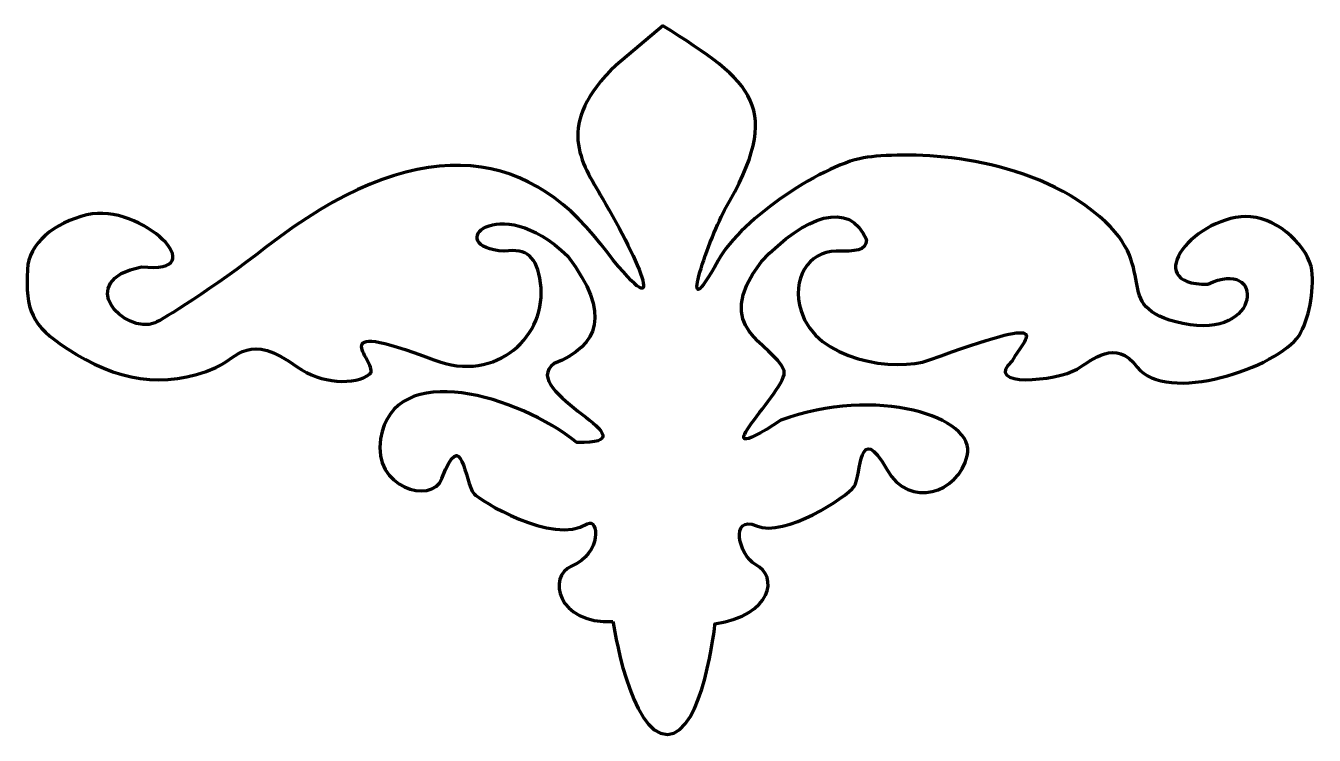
# Model space of a CAD drawing. Header units: centimetres. Extents: x -5.74 to 3.8, y 4.56 to 9.81.
import ezdxf

# ---------------------------------------------------------------- set-up
doc = ezdxf.new("R2010")
doc.units = ezdxf.units.CM
doc.header["$MEASUREMENT"] = 0
doc.layers.add('Layer 1', color=7, linetype='Continuous')

msp = doc.modelspace()

# ---------------------------------------------------------------- linework, layer by layer
at = {"layer": 'Layer 1', "color": 58, "lineweight": 90}
msp.add_open_spline([(-1.39542, 5.40299), (-1.81139, 5.38361), (-1.88207, 5.74019), (-1.70146, 5.8141), (-1.70146, 5.8141), (-1.47551, 5.90657), (-1.50074, 6.17795), (-1.58565, 6.12561), (-1.58565, 6.12561), (-1.84577, 5.96525), (-2.3896, 6.30762), (-2.4242, 6.34796), (-2.4242, 6.34796), (-2.49728, 6.43317), (-2.5115, 6.86517), (-2.66269, 6.4612), (-2.66269, 6.4612), (-2.73539, 6.26695), (-3.17739, 6.39223), (-3.11698, 6.75556), (-3.11698, 6.75556), (-3.01733, 7.35498), (-2.09392, 7.07117), (-1.66264, 6.72958), (-1.66264, 6.72958), (-1.04868, 6.71459), (-2.12226, 7.10659), (-1.8303, 7.31208), (-1.8303, 7.31208), (-1.50065, 7.4482), (-1.40394, 7.67534), (-1.73045, 8.10816), (-1.73045, 8.10816), (-2.25297, 8.6098), (-2.66436, 8.17102), (-2.2003, 8.14389), (-2.2003, 8.14389), (-2.03118, 8.16776), (-1.95982, 8.10504), (-1.9321, 7.90815), (-1.9321, 7.90815), (-1.87793, 7.52354), (-2.25436, 7.15999), (-2.72174, 7.33975), (-2.72174, 7.33975), (-3.59773, 7.67667), (-3.1163, 7.30093), (-3.1951, 7.23604), (-3.1951, 7.23604), (-3.30154, 7.14841), (-3.56288, 7.16378), (-3.73206, 7.28686), (-3.73206, 7.28686), (-4.09552, 7.55127), (-4.16898, 7.35746), (-4.33768, 7.28313), (-4.33768, 7.28313), (-4.72051, 7.11443), (-5.07718, 7.18904), (-5.43604, 7.42146), (-5.43604, 7.42146), (-5.70726, 7.59713), (-5.74401, 7.70595), (-5.73213, 8.00925), (-5.73213, 8.00925), (-5.72469, 8.19914), (-5.53394, 8.35579), (-5.29094, 8.41289), (-5.29094, 8.41289), (-4.88727, 8.50776), (-4.3354, 7.96202), (-4.88745, 8.02956), (-4.88745, 8.02956), (-5.39299, 7.92599), (-5.0154, 7.52064), (-4.7857, 7.61419), (-4.7857, 7.61419), (-4.73388, 7.63529), (-4.36048, 7.86605), (-3.9651, 8.17388), (-3.9651, 8.17388), (-2.86571, 9.02987), (-2.04801, 8.92545), (-1.48511, 8.19524), (-1.48511, 8.19524), (-0.94624, 7.49622), (-1.20186, 8.07303), (-1.47325, 8.5342), (-1.47325, 8.5342), (-1.63187, 8.80286), (-1.83193, 9.08178), (-1.37298, 9.52102), (-1.37298, 9.52102), (-1.37298, 9.52102), (-1.02586, 9.81199), (-1.02586, 9.81199), (-1.02586, 9.81199), (-0.35627, 9.39395), (-0.12331, 9.21187), (-0.56884, 8.4465), (-0.56884, 8.4465), (-0.69796, 8.211), (-0.9313, 7.51333), (-0.61583, 8.07419), (-0.61583, 8.07419), (-0.44501, 8.39194), (0.18293, 8.80169), (0.49048, 8.83987), (0.49048, 8.83987), (0.7957, 8.87775), (1.59617, 8.8763), (2.15778, 8.44148), (2.15778, 8.44148), (2.71107, 8.01309), (2.24298, 7.73567), (2.82373, 7.60942), (2.82373, 7.60942), (3.41722, 7.4804), (3.43296, 8.11099), (3.00995, 7.89933), (3.00995, 7.89933), (2.48613, 7.89231), (2.92576, 8.42564), (3.3286, 8.39891), (3.3286, 8.39891), (3.53359, 8.38531), (3.76076, 8.16726), (3.77984, 8.00258), (3.77984, 8.00258), (3.79748, 7.85028), (3.75853, 7.63422), (3.68522, 7.52142), (3.68522, 7.52142), (3.52933, 7.28159), (2.69806, 7.00639), (2.48693, 7.28679), (2.48693, 7.28679), (2.32454, 7.50246), (2.15514, 7.33735), (2.04215, 7.272), (2.04215, 7.272), (1.88393, 7.1805), (1.34195, 7.13341), (1.55943, 7.33323), (1.55943, 7.33323), (1.66711, 7.51417), (1.90351, 7.6898), (0.94772, 7.33896), (0.94772, 7.33896), (0.69875, 7.24758), (0.10682, 7.33277), (-0.00288, 7.70187), (-0.00288, 7.70187), (-0.0732, 7.93844), (0.04682, 8.14335), (0.25777, 8.14335), (0.25777, 8.14335), (0.39781, 8.14335), (0.48172, 8.1442), (0.48172, 8.22987), (0.48172, 8.22987), (0.35638, 8.52602), (0.02721, 8.40829), (-0.29688, 8.06754), (-0.29688, 8.06754), (-0.68058, 7.55485), (-0.21212, 7.47688), (-0.12899, 7.25905), (-0.12899, 7.25905), (-0.08267, 7.13769), (-0.80644, 6.47001), (-0.1528, 6.89268), (-0.1528, 6.89268), (0.54737, 7.1532), (1.29944, 6.91871), (1.22816, 6.62994), (1.22816, 6.62994), (1.15999, 6.35379), (0.80098, 6.23446), (0.63462, 6.52661), (0.63462, 6.52661), (0.41873, 6.90575), (0.44687, 6.48435), (0.39079, 6.4037), (0.39079, 6.4037), (0.3347, 6.32305), (-0.12584, 6.02311), (-0.33286, 6.11152), (-0.33286, 6.11152), (-0.53394, 6.1974), (-0.46241, 5.88776), (-0.33933, 5.82528), (-0.33933, 5.82528), (-0.16978, 5.7392), (-0.21302, 5.45123), (-0.64012, 5.38627), (-0.64012, 5.38627), (-0.64012, 5.38627), (-0.72553, 4.5741), (-0.99265, 4.5684), (-0.99265, 4.5684), (-1.2706, 4.56247), (-1.39542, 5.40299), (-1.39542, 5.40299)], degree=3, knots=[0, 0, 0, 0, 0.0192308, 0.0192308, 0.0192308, 0.0192308, 0.0384615, 0.0384615, 0.0384615, 0.0384615, 0.0576923, 0.0576923, 0.0576923, 0.0576923, 0.0769231, 0.0769231, 0.0769231, 0.0769231, 0.0961538, 0.0961538, 0.0961538, 0.0961538, 0.1153846, 0.1153846, 0.1153846, 0.1153846, 0.1346154, 0.1346154, 0.1346154, 0.1346154, 0.1538462, 0.1538462, 0.1538462, 0.1538462, 0.1730769, 0.1730769, 0.1730769, 0.1730769, 0.1923077, 0.1923077, 0.1923077, 0.1923077, 0.2115385, 0.2115385, 0.2115385, 0.2115385, 0.2307692, 0.2307692, 0.2307692, 0.2307692, 0.25, 0.25, 0.25, 0.25, 0.2692308, 0.2692308, 0.2692308, 0.2692308, 0.2884615, 0.2884615, 0.2884615, 0.2884615, 0.3076923, 0.3076923, 0.3076923, 0.3076923, 0.3269231, 0.3269231, 0.3269231, 0.3269231, 0.3461538, 0.3461538, 0.3461538, 0.3461538, 0.3653846, 0.3653846, 0.3653846, 0.3653846, 0.3846154, 0.3846154, 0.3846154, 0.3846154, 0.4038462, 0.4038462, 0.4038462, 0.4038462, 0.4230769, 0.4230769, 0.4230769, 0.4230769, 0.4423077, 0.4423077, 0.4423077, 0.4423077, 0.4615385, 0.4615385, 0.4615385, 0.4615385, 0.4807692, 0.4807692, 0.4807692, 0.4807692, 0.5, 0.5, 0.5, 0.5, 0.5192308, 0.5192308, 0.5192308, 0.5192308, 0.5384615, 0.5384615, 0.5384615, 0.5384615, 0.5576923, 0.5576923, 0.5576923, 0.5576923, 0.5769231, 0.5769231, 0.5769231, 0.5769231, 0.5961538, 0.5961538, 0.5961538, 0.5961538, 0.6153846, 0.6153846, 0.6153846, 0.6153846, 0.6346154, 0.6346154, 0.6346154, 0.6346154, 0.6538462, 0.6538462, 0.6538462, 0.6538462, 0.6730769, 0.6730769, 0.6730769, 0.6730769, 0.6923077, 0.6923077, 0.6923077, 0.6923077, 0.7115385, 0.7115385, 0.7115385, 0.7115385, 0.7307692, 0.7307692, 0.7307692, 0.7307692, 0.75, 0.75, 0.75, 0.75, 0.7692308, 0.7692308, 0.7692308, 0.7692308, 0.7884615, 0.7884615, 0.7884615, 0.7884615, 0.8076923, 0.8076923, 0.8076923, 0.8076923, 0.8269231, 0.8269231, 0.8269231, 0.8269231, 0.8461538, 0.8461538, 0.8461538, 0.8461538, 0.8653846, 0.8653846, 0.8653846, 0.8653846, 0.8846154, 0.8846154, 0.8846154, 0.8846154, 0.9038462, 0.9038462, 0.9038462, 0.9038462, 0.9230769, 0.9230769, 0.9230769, 0.9230769, 0.9423077, 0.9423077, 0.9423077, 0.9423077, 0.9615385, 0.9615385, 0.9615385, 0.9615385, 1, 1, 1, 1], dxfattribs=at)

doc.saveas('drawing.dxf')
